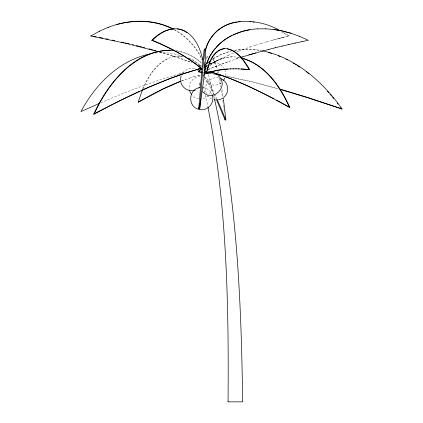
<?xml version="1.0" encoding="UTF-8"?>
<svg xmlns="http://www.w3.org/2000/svg" width="423" height="423" viewBox="0 0 423 423"><rect width="100%" height="100%" fill="white"/><g stroke="black" fill="none" stroke-linecap="round" stroke-linejoin="round"><path stroke-width="0.32" stroke-dasharray="2.12 1.59" d="M204.293 63.857L204.367 61.446M203.378 72.925L203.537 76.188M225.491 75.648L225.559 72.925L224.962 70.26M203.267 75.96L203.458 74.94M205.705 66.718L206.049 65.475M205.832 66.718L206.345 64.851M204.24 63.804L204.61 62.625M142.815 88.804C148.499 75.051 157.98 60.595 173.261 56.693M143.334 88.666C148.394 76.431 156.172 64.19 168.502 58.305M209.597 94.049C213.541 88.539 210.934 79.947 204.595 77.562M182.725 72.899C185.417 69.171 190.535 67.484 194.913 68.875M206.324 57.655L207.122 56.634L208.751 55.862M206.339 58.681L207.936 56.634L209.02 56.116M206.207 66.533L207.397 65.401L205.827 66.353M203.045 76.299L203.442 75.923M208.206 95.741L205.092 97.935L201.422 98.95M209.739 65.433C217.94 58.538 229.197 55.291 239.741 57.602M210.115 65.433C216.338 60.325 224.074 57.073 232.169 56.851M221.107 82.966C215.952 87.043 207.556 85.155 204.637 79.27M205.805 66.485L207.413 65.544M210.189 63.915L228.526 55.186M210.702 63.736L217.75 60.066L210.485 63.862M213.277 58.617L221.515 54.207L230.228 51.167M213.018 58.792L221.255 54.382L231.185 51.12M210.591 63.778L223.217 57.523M208.079 69.509L222.847 63.561L239.365 57.903M208.206 69.509L229.335 61.261M100.864 102.741C127.878 91.098 155.394 80.402 183.815 72.682M228.013 55.365L233.924 52.96M236.965 51.78L239.397 50.834M210.205 63.72C215.291 61.483 221.779 63.804 224.296 68.764M181.573 80.909L189.821 78.006M181.541 80.983L185.401 79.535M238.884 51.019L250.479 46.895M249.967 47.075L256.063 45.065M235.674 59.056L239.244 57.903M189.298 78.144L194.236 76.621M255.55 45.245L261.657 43.326M261.144 43.506L267.246 41.671M266.733 41.851L283.807 37.182M193.713 76.759L200.253 75.04M199.836 66.041L201.396 65.602M272.296 40.28L289.205 35.828L282.035 31.699M179.098 73.972L184.19 72.64M172.891 56.788L173.414 56.656M278.334 38.604L289.205 35.828L288.692 36.008L281.522 31.878M198.117 75.521L200.629 74.908M234.479 50.374C243.341 48.508 252.631 48.798 261.483 50.596M234.834 50.437C243.505 48.682 252.579 49.026 261.224 50.776M172.737 56.825L178.12 56.021L182.435 56.291M155.622 53.028C164.679 52.193 174.054 52.965 182.53 56.418L177.602 56.159M200.328 76.711C193.76 76.51 188.14 83.03 189.303 89.491M231.984 56.846L232.359 56.846M176.068 50.723C185.47 51.966 194.39 56.423 201.411 62.747M202.786 87.492C206.799 87.852 210.48 90.58 211.992 94.318M212.415 73.665L213.684 73.866M212.795 73.94L214.699 74.242M218.728 77.954C210.189 75.812 202.326 85.885 206.482 93.652M198.694 98.882L195.072 97.687L192.068 95.344M225.85 76.003L252.526 81.819L278.197 88.597M227.537 76.568L252.272 81.993L277.937 88.772M237.615 57.211L239.365 57.602M177.538 50.919C186.4 52.806 194.85 56.931 201.448 63.18M208.074 71.053L210.421 71.704M208.285 71.217L210.046 71.704M159.968 51.897L178.057 57.523L192.142 62.541M159.614 52.077L177.702 57.702L191.788 62.72M200.137 65.702L201.258 66.168M198.662 65.412L201.464 66.585M188.558 57.893L192.957 59.971L197.864 63.36L201.237 66.49M189.139 58.548L192.439 60.103L197.345 63.492M211.791 98.961L209.485 97.502L207.603 95.524M174.493 29.578C186.083 36.013 195.669 45.959 201.48 57.893M174.139 29.758C186.342 36.457 196.087 47.159 202.025 59.717M198.308 64.386L200.719 66.623M202.961 75.22L203.717 76.256M205.208 77.229L209.491 84.151L214.096 92.933M204.092 76.775L208.676 84.151L213.789 93.991M213.197 58.533L216.148 64.693L217.549 69.06M212.716 59.093L215.339 64.693L216.74 69.06M214.604 93.991L216.888 98.813M214.049 94.519L216.074 98.813M205.922 65.65L206.26 66.855M208.46 74.707L213.552 95.069M218.215 71.492L218.68 73.295M217.401 71.492L217.713 72.693M213.7 95.698L214.297 98.21M203.611 86.847L204.859 92.637M205.409 95.212L207.899 106.802M220.113 79.535L221.012 83.95M219.035 78.26L220.748 87.016M221.996 89.47L223.164 97.041M221.403 90.696L222.355 97.041M222.821 100.23L223.148 102.831M223.476 105.438L223.804 108.039M223.968 109.34L224.169 111.212"/><path stroke-width="0.63" d="M228.055 401.85C228.832 303.471 226.86 204.325 208.037 107.447M204.436 49.406L204.267 48.888L202.284 64.915L198.789 108.78L199.688 108.833L204.944 70.726M204.991 69.478L205.43 54.504L205.166 48.941L203.183 64.968L199.688 108.833M199.836 83.088L199.836 85.272M198.789 108.78L199 107.04M199.138 105.882L199.423 103.577M204.499 71.075L205.361 67.96M204.076 71.075L204.642 71.075L205.314 68.584M180.986 81.19L163.527 88.83L138.184 102.202L142.361 89.956M181.187 75.786L180.589 78.445L180.589 80.629M205.261 50.168C208.867 36.272 220.531 24.82 234.786 22.313M205.356 51.231C213.673 16.296 254.461 15.614 280.349 30.789M224.962 77.769L223.418 80.656M206.567 63.603C213.689 42.258 235.87 29.631 257.581 28.88M206.694 63.603L209.649 56.835L213.43 50.776L215.492 48.344M201.665 68.272C163.96 78.62 128.618 95.889 94.16 114.078L93.732 114.078C108.145 82.675 136.37 47.133 174.805 50.596M94.16 114.078C108.098 83.527 133.948 51.014 170.374 50.147M216.317 47.371C220.595 42.358 226.056 38.319 232 35.49M199.561 87.418L199.936 87.022M201.385 68.695L198.308 71.873L202.067 72.375M204.462 65.517L209.692 61.335M201.639 68.521L198.561 71.699L201.697 72.116M204.716 65.343L205.599 64.439M206.577 68.494L208.386 66.744M224.042 97.142C230.091 92.114 228.209 81.29 220.822 78.588M201.93 69.213C187.162 56.603 169.681 47.656 151.82 40.296C160.148 31.461 173.975 24.909 185.591 31.381C195.6 37.383 200.391 48.983 202.786 59.913M151.82 40.296L152.386 40.296C158.255 34.549 165.515 29.552 173.906 28.79M198.747 88.153L199.164 87.794M280.38 89.459L306.95 97.496L342.07 108.981C322.939 81.898 295.899 57.93 262.704 50.86M222.747 98.152L220.309 99.379L218.189 99.907M138.184 102.202C151.815 94.361 165.805 87.053 180.468 81.322M157.79 51.548L126.577 43.506L90.792 36.008L99.68 31.064M93.732 114.078L113.179 103.973M90.792 36.008L91.146 35.828M113.745 103.688L120.047 100.542M233.173 34.919L242.453 31.381L249.829 29.747M120.618 100.256L126.995 97.153M127.577 96.872L139.913 91.109M141.684 90.295L148.209 87.402M99.326 31.244L108.351 27.241M99.738 103.228L80.93 111.582C95.281 84.737 119.08 60.262 149.842 53.996M148.806 87.138L170.284 78.371L183.973 73.486M108.002 27.421C128.788 19.247 153.263 18.527 173.367 29.055M195.431 90.03C189.504 92.346 182.234 88.46 180.87 82.247M241.025 57.327L255.592 52.991M241.152 57.327L242.342 56.941M184.571 73.285L201.237 68.272M248.819 54.921L262.271 51.141M204.674 64.693L205.578 64.439M262.144 51.141L268.959 49.369M204.409 67.431L205.678 67.093M204.203 67.601L205.472 67.262M205.821 71.55L207.386 73.412L206.868 73.549L204.124 70.292M268.832 49.369L275.643 47.683M275.516 47.683L282.305 46.065M282.178 46.065L288.925 44.521M196.885 69.404L201.285 68.41M116.748 24.534C135.048 19.543 155.394 20.156 172.452 28.97M288.798 44.521L295.487 43.051M199.519 87.651C188.436 89.2 187.579 106.622 198.456 109.245M295.36 43.051L301.974 41.639M301.853 41.639L308.378 40.296L299.595 36.373M204.272 74.051L207.386 73.412M224.798 48.592C213.107 50.115 208.957 63.513 206.657 73.332L217.11 70.387L228.029 69.028M235.41 22.149L237.229 21.938M238.44 21.8L240.264 21.594M230.778 68.891C222.424 69.15 214.017 70.361 206.17 73.338C208.465 63.519 212.621 50.12 224.306 48.597C236.446 48.55 244.097 60.225 249.633 69.525L241.221 68.981M230.292 68.896L233.533 68.822M257.459 28.88L265.644 28.79M233.047 68.827L236.277 68.817M201.089 72.851L201.903 72.851M210.046 71.704C237.943 80.042 264.031 93.34 289.438 107.368L289.813 107.368C280.375 86.197 265.078 64.222 241.496 57.993M216.327 99.357L225.089 119.931L225.903 119.931L223.259 97.676M228.071 401.85L242.67 401.85C241.237 300.404 237.102 198.101 214.445 98.839M235.785 68.822L239.006 68.87M210.929 73.036L212.018 73.089M238.514 68.875L249.633 69.525M203.976 72.539L204.875 72.592M265.522 28.79L273.956 29.483L282.448 30.974L291.056 33.269M215.46 99.976L214.382 99.817M204.203 72.449L210.511 73.369M203.949 72.624L208.349 73.242M249.782 21.61L251.019 21.785M252.875 22.049L254.112 22.223M214.953 74.067L221.996 75.299M273.829 29.483L282.321 30.974L290.934 33.269L299.722 36.373M215.968 74.443L223.021 75.706M93.049 36.198L96.222 36.812M99.416 37.441L102.636 38.086M105.808 38.726L108.203 39.223M112.386 40.095L114.802 40.624M177.406 28.88L181.308 29.747M241.121 57.993C264.703 64.222 280 86.197 289.438 107.368M198.984 109.393C207.185 111.868 215.455 102.747 212.187 94.826M121.459 42.083L123.891 42.633M125.108 42.913L126.324 43.188M126.932 43.326L129.38 43.902M132.436 44.627L133.657 44.917M136.106 45.52L141.62 46.895M142.847 47.212L144.687 47.693M148.975 48.814L152.645 49.824M153.866 50.163L155.701 50.67M227.315 48.777C237.657 51.268 244.055 60.928 249.147 69.531M280.026 89.105L307.204 97.316L342.07 108.981M210.421 71.704L226.501 77.076M268.584 52.426L271.666 53.457M227.103 77.309L231.915 79.159M232.518 79.402L248.158 86.081L263.624 93.483M152.386 40.296C169.909 47.508 187.024 56.264 201.634 68.468M204.272 67.759L205.393 68.23L204.431 65.798M181.837 29.98L185.025 31.381M278.413 55.778L280.153 56.566M285.948 59.188L287.682 59.976M264.216 93.774L269.477 96.449M270.054 96.751L274.099 98.86M276.388 100.071L289.813 107.368M293.102 63.08L294.186 63.704M295.27 64.322L296.354 64.941M185.523 31.72L187.024 32.751M297.438 65.565L299.563 67.046M305.94 71.498L307.008 72.243M197.869 70.271L198.318 70.588M307.495 72.65L308.964 73.866M217.998 75.564C230.186 85.34 213.033 103.36 202.67 91.664M327.402 91.162L328.682 92.626M329.961 94.086L331.669 96.032M332.52 97.004L333.8 98.469M204.251 69.689L205.039 70.62M337.237 103.048L337.998 104.069M340.674 107.632L341.816 109.155M191.376 94.498L189.515 90.564M217.136 99.357L225.903 119.931M204.542 65.01L205.266 66.829M204.383 69.208L204.642 71.075M224.957 118.689L225.089 119.931"/></g></svg>
